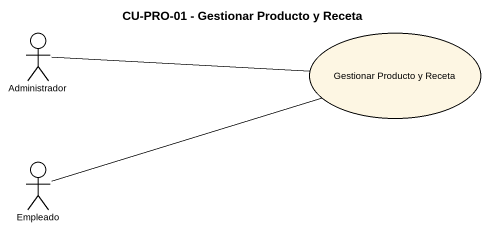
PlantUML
@startuml
title CU-PRO-01 - Gestionar Producto y Receta
actor Administrador
usecase "Gestionar Producto y Receta" as Gestionar_Producto_y_Receta
actor Empleado
Administrador -right- Gestionar_Producto_y_Receta
Empleado -right- Gestionar_Producto_y_Receta
@enduml
